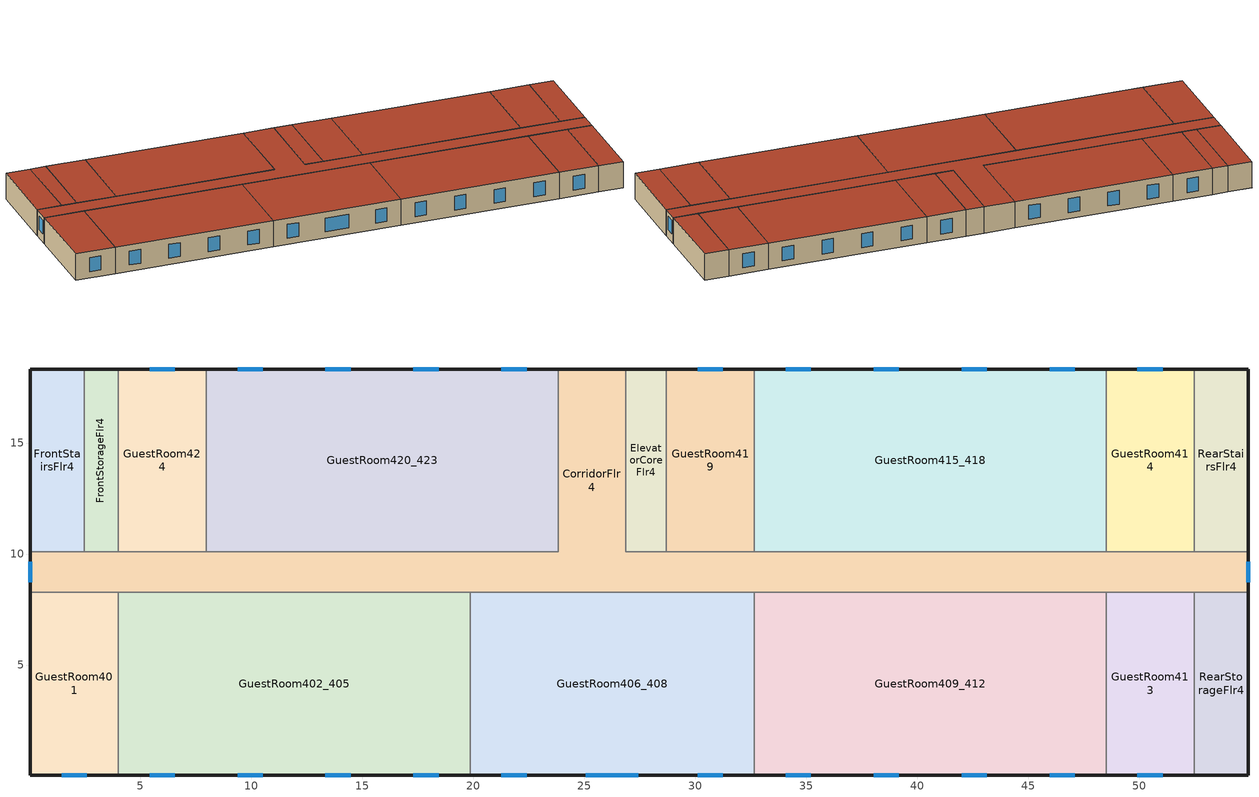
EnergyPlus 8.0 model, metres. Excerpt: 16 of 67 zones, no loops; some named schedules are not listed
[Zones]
RearStairsFlr4
 floor to RearStairsFlr3 (int_slab_floor): 54.91,10.11 52.47,10.11 52.47,18.34 54.91,18.34 z8.84
 wall outside (res_ext_wall): 54.91,10.11 54.91,18.34 52.47,18.34 z8.84:11.58
 wall to GuestRoom414 (int_wall): 52.47,18.34 52.47,10.11 z8.84:11.58
 wall to CorridorFlr4 (int_wall): 52.47,10.11 54.91,10.11 z8.84:11.58
 roof outside (res_roof): 52.47,10.11 54.91,10.11 54.91,18.34 52.47,18.34 z11.58
CorridorFlr4
 floor to CorridorFlr3 (int_slab_floor): 54.91,8.28 0.05,8.28 0.05,10.11 23.82,10.11 23.82,18.34 26.87,18.34 26.87,10.11 54.91,10.11 z8.84
 wall outside (res_ext_wall): 54.91,8.28 54.91,10.11 / 26.87,18.34 23.82,18.34 / 0.05,10.11 0.05,8.28 z8.84:11.58
 wall to GuestRoom414 (int_wall): 52.47,10.11 48.51,10.11 z8.84:11.58
 wall to GuestRoom415_418 (int_wall): 48.51,10.11 32.66,10.11 z8.84:11.58
 wall to GuestRoom419 (int_wall): 32.66,10.11 28.7,10.11 z8.84:11.58
 wall to ElevatorCoreFlr4 (int_wall): 28.7,10.11 26.87,10.11 26.87,18.34 z8.84:11.58
 wall to GuestRoom420_423 (int_wall): 23.82,18.34 23.82,10.11 7.97,10.11 z8.84:11.58
 wall to GuestRoom424 (int_wall): 7.97,10.11 4.01,10.11 z8.84:11.58
 wall to FrontStorageFlr4 (int_wall): 4.01,10.11 2.49,10.11 z8.84:11.58
 wall to FrontStairsFlr4 (int_wall): 2.49,10.11 0.05,10.11 z8.84:11.58
 wall to GuestRoom401 (int_wall): 0.05,8.28 4.01,8.28 z8.84:11.58
 wall to GuestRoom402_405 (int_wall): 4.01,8.28 19.86,8.28 z8.84:11.58
 wall to GuestRoom406_408 (int_wall): 19.86,8.28 32.66,8.28 z8.84:11.58
 wall to GuestRoom409_412 (int_wall): 32.66,8.28 48.51,8.28 z8.84:11.58
 wall to GuestRoom413 (int_wall): 48.51,8.28 52.47,8.28 z8.84:11.58
 wall to RearStorageFlr4 (int_wall): 52.47,8.28 54.91,8.28 z8.84:11.58
 window (Window_U_0.47_SHGC_0.40): 54.91,8.73 54.91,9.66 / 0.05,9.66 0.05,8.73 z9.68:11.1
 roof outside (res_roof): 0.05,8.28 54.91,8.28 54.91,10.11 26.87,10.11 26.87,18.34 23.82,18.34 23.82,10.11 0.05,10.11 z11.58
RearStorageFlr4
 floor to RearStorageFlr3 (int_slab_floor): 54.91,0.05 52.47,0.05 52.47,8.28 54.91,8.28 z8.84
 wall outside (res_ext_wall): 52.47,0.05 54.91,0.05 54.91,8.28 z8.84:11.58
 wall to GuestRoom413 (int_wall): 52.47,8.28 52.47,0.05 z8.84:11.58
 roof outside (res_roof): 52.47,0.05 54.91,0.05 54.91,8.28 52.47,8.28 z11.58
GuestRoom401
 floor to GuestRoom301 (int_slab_floor): 4.01,0.05 0.05,0.05 0.05,8.28 4.01,8.28 z8.84
 wall outside (res_ext_wall): 0.05,8.28 0.05,0.05 4.01,0.05 z8.84:11.58
 wall to GuestRoom402_405 (int_wall): 4.01,0.05 4.01,8.28 z8.84:11.58
 window (Window_U_0.47_SHGC_0.40): 1.46,0.05 2.6,0.05 z9.49:10.93
 roof outside (res_roof): 0.05,0.05 4.01,0.05 4.01,8.28 0.05,8.28 z11.58
GuestRoom402_405
 floor to GuestRoom302_305 (int_slab_floor): 19.86,0.05 4.01,0.05 4.01,8.28 19.86,8.28 z8.84
 wall outside (res_ext_wall): 4.01,0.05 19.86,0.05 z8.84:11.58
 wall to GuestRoom406_408 (int_wall): 19.86,0.05 19.86,8.28 z8.84:11.58
 window (Window_U_0.47_SHGC_0.40): 5.42,0.05 6.56,0.05 / 9.39,0.05 10.52,0.05 / 13.35,0.05 14.49,0.05 / 17.31,0.05 18.45,0.05 z9.49:10.93
 roof outside (res_roof): 4.01,0.05 19.86,0.05 19.86,8.28 4.01,8.28 z11.58
GuestRoom406_408
 floor to GuestRoom306_308 (int_slab_floor): 32.66,0.05 19.86,0.05 19.86,8.28 32.66,8.28 z8.84
 wall outside (res_ext_wall): 19.86,0.05 32.66,0.05 z8.84:11.58
 wall to GuestRoom409_412 (int_wall): 32.66,0.05 32.66,8.28 z8.84:11.58
 window (Window_U_0.47_SHGC_0.40): 21.27,0.05 22.41,0.05 / 30.11,0.05 31.25,0.05 / 25.08,0.05 27.44,0.05 z9.49:10.93
 roof outside (res_roof): 19.86,0.05 32.66,0.05 32.66,8.28 19.86,8.28 z11.58
GuestRoom409_412
 floor to GuestRoom309_312 (int_slab_floor): 48.51,0.05 32.66,0.05 32.66,8.28 48.51,8.28 z8.84
 wall outside (res_ext_wall): 32.66,0.05 48.51,0.05 z8.84:11.58
 wall to GuestRoom413 (int_wall): 48.51,0.05 48.51,8.28 z8.84:11.58
 window (Window_U_0.47_SHGC_0.40): 34.07,0.05 35.21,0.05 / 38.04,0.05 39.18,0.05 / 42,0.05 43.14,0.05 / 45.96,0.05 47.1,0.05 z9.49:10.93
 roof outside (res_roof): 32.66,0.05 48.51,0.05 48.51,8.28 32.66,8.28 z11.58
GuestRoom413
 floor to GuestRoom313 (int_slab_floor): 52.47,0.05 48.51,0.05 48.51,8.28 52.47,8.28 z8.84
 wall outside (res_ext_wall): 48.51,0.05 52.47,0.05 z8.84:11.58
 window (Window_U_0.47_SHGC_0.40): 49.92,0.05 51.06,0.05 z9.49:10.93
 roof outside (res_roof): 48.51,0.05 52.47,0.05 52.47,8.28 48.51,8.28 z11.58
GuestRoom414
 floor to GuestRoom314 (int_slab_floor): 52.47,10.11 48.51,10.11 48.51,18.34 52.47,18.34 z8.84
 wall outside (res_ext_wall): 52.47,18.34 48.51,18.34 z8.84:11.58
 wall to GuestRoom415_418 (int_wall): 48.51,18.34 48.51,10.11 z8.84:11.58
 window (Window_U_0.47_SHGC_0.40): 51.06,18.34 49.92,18.34 z9.49:10.93
 roof outside (res_roof): 48.51,10.11 52.47,10.11 52.47,18.34 48.51,18.34 z11.58
GuestRoom415_418
 floor to GuestRoom315_318 (int_slab_floor): 48.51,10.11 32.66,10.11 32.66,18.34 48.51,18.34 z8.84
 wall outside (res_ext_wall): 48.51,18.34 32.66,18.34 z8.84:11.58
 wall to GuestRoom419 (int_wall): 32.66,18.34 32.66,10.11 z8.84:11.58
 window (Window_U_0.47_SHGC_0.40): 47.1,18.34 45.96,18.34 / 43.14,18.34 42,18.34 / 39.18,18.34 38.04,18.34 / 35.21,18.34 34.07,18.34 z9.49:10.93
 roof outside (res_roof): 32.66,10.11 48.51,10.11 48.51,18.34 32.66,18.34 z11.58
ElevatorCoreFlr4
 floor to ElevatorCoreFlr3 (int_slab_floor): 28.7,10.11 26.87,10.11 26.87,18.34 28.7,18.34 z8.84
 wall outside (res_ext_wall): 28.7,18.34 26.87,18.34 z8.84:11.58
 wall to GuestRoom419 (int_wall): 28.7,10.11 28.7,18.34 z8.84:11.58
 roof outside (res_roof): 26.87,10.11 28.7,10.11 28.7,18.34 26.87,18.34 z11.58
GuestRoom419
 floor to GuestRoom319 (int_slab_floor): 32.66,10.11 28.7,10.11 28.7,18.34 32.66,18.34 z8.84
 wall outside (res_ext_wall): 32.66,18.34 28.7,18.34 z8.84:11.58
 window (Window_U_0.47_SHGC_0.40): 31.25,18.34 30.11,18.34 z9.49:10.93
 roof outside (res_roof): 28.7,10.11 32.66,10.11 32.66,18.34 28.7,18.34 z11.58
GuestRoom420_423
 floor to GuestRoom320_323 (int_slab_floor): 23.82,10.11 7.97,10.11 7.97,18.34 23.82,18.34 z8.84
 wall outside (res_ext_wall): 23.82,18.34 7.97,18.34 z8.84:11.58
 wall to GuestRoom424 (int_wall): 7.97,18.34 7.97,10.11 z8.84:11.58
 window (Window_U_0.47_SHGC_0.40): 22.41,18.34 21.27,18.34 / 18.45,18.34 17.31,18.34 / 14.49,18.34 13.35,18.34 / 10.52,18.34 9.39,18.34 z9.49:10.93
 roof outside (res_roof): 7.97,10.11 23.82,10.11 23.82,18.34 7.97,18.34 z11.58
GuestRoom424
 floor to GuestRoom324 (int_slab_floor): 7.97,10.11 4.01,10.11 4.01,18.34 7.97,18.34 z8.84
 wall outside (res_ext_wall): 7.97,18.34 4.01,18.34 z8.84:11.58
 wall to FrontStorageFlr4 (int_wall): 4.01,18.34 4.01,10.11 z8.84:11.58
 window (Window_U_0.47_SHGC_0.40): 6.56,18.34 5.42,18.34 z9.49:10.93
 roof outside (res_roof): 4.01,10.11 7.97,10.11 7.97,18.34 4.01,18.34 z11.58
FrontStorageFlr4
 floor to FrontStorageFlr3 (int_slab_floor): 4.01,10.11 2.49,10.11 2.49,18.34 4.01,18.34 z8.84
 wall outside (res_ext_wall): 4.01,18.34 2.49,18.34 z8.84:11.58
 wall to FrontStairsFlr4 (int_wall): 2.49,18.34 2.49,10.11 z8.84:11.58
 roof outside (res_roof): 2.49,10.11 4.01,10.11 4.01,18.34 2.49,18.34 z11.58
FrontStairsFlr4
 floor to FrontStairsFlr3 (int_slab_floor): 2.49,10.11 0.05,10.11 0.05,18.34 2.49,18.34 z8.84
 wall outside (res_ext_wall): 2.49,18.34 0.05,18.34 0.05,10.11 z8.84:11.58
 roof outside (res_roof): 0.05,10.11 2.49,10.11 2.49,18.34 0.05,18.34 z11.58
[Building]
Small Hotel: North Axis {deg}=180; Terrain=Suburbs; Loads Convergence Tolerance Value=0.04; Temperature Convergence Tolerance Value {deltaC}=0.4; Solar Distribution=FullExterior; Maximum Number of Warmup Days=25; Minimum Number of Warmup Days=6
[Site:Location]
Site:Location=Burlington International Ap_VT_USA Design_Conditions; Latitude {N+ S-}=44.47; Longitude {W- E+}=-73.15; Time Zone Relative to GMT {GMT+/-}=-5; Elevation {m}=101
[SizingPeriod:DesignDay] Day of Month=21; Dry-Bulb Temperature Range Modifier Type=DefaultMultipliers; Humidity Condition Type=Wetbulb; Barometric Pressure {Pa}=100118; Rain {Yes/No}=No; Snow on ground {Yes/No}=No; Daylight Savings Time Indicator=No
Name | Month | Day Type | Maximum Dry-Bulb Temperature {C} | Daily Dry-Bulb Temperature Range {C} | Wetbulb at Maximum Dry-Bulb {C} | Wind Speed {m/s} design conditions vs. traditional 6.71 m/s (15 mph) | Wind Direction {Degrees; N=0, S=180} | Solar Model Indicator | Clearness {0.0 to 1.1} | Wind Speed {m/s} design conditions vs. traditional 3.35 m/s (7mph) | ASHRAE Clear Sky Optical Depth for Beam Irradiance (taub) | ASHRAE Clear Sky Optical Depth for Diffuse Irradiance (taud)
Burlington International Ap Ann Htg 99.6% Condns DB | 1 | WinterDesignDay | -22.4 | 0 | -22.4 | 3 | 60 | ASHRAEClearSky | 0
Burlington International Ap Ann Clg .4% Condns DB=>MWB | 7 | SummerDesignDay | 31.3 | 10.7 | 21.7 |  | 170 | ASHRAETau |  | 4.5 | 0.459 | 2.002
[Site:GroundTemperature:BuildingSurface]
20.17, 20.09, 20.09, 20.2, 20.37, 20.49, 20.61, 20.67, 20.65, 20.59, 20.47, 20.31
[Site:WaterMainsTemperature]
Calculation Method=Correlation; Annual Average Outdoor Air Temperature {C}=7.21; Maximum Difference In Monthly Average Outdoor Air Temperatures {deltaC}=28.77
[Material]
Name | Roughness | Thickness {m} | Conductivity {W/m-K} | Density {kg/m3} | Specific Heat {J/kg-K} | Thermal Absorptance | Solar Absorptance | Visible Absorptance | Absorptance:Thermal | Absorptance:Solar | Absorptance:Visible
F07 25mm stucco | Smooth | 0.0254 | 0.72 | 1856 | 840 | 0.9 | 0.7 | 0.7
F08 Metal surface | Smooth | 0.0008 | 45.28 | 7824 | 500
F13 Built-up roofing | Rough | 0.0095 | 0.16 | 1120 | 1460 |  |  |  | 0.9 | 0.77
G01 13mm gypsum board | Smooth | 0.0127 | 0.16 | 800 | 1090 |  |  |  | 0.9 | 0.7 | 0.5
G01 16mm gypsum board | MediumSmooth | 0.0159 | 0.16 | 800 | 1090
100mm Normalweight concrete floor | MediumRough | 0.1016 | 2.31 | 2322 | 832
[Material:NoMass]
CP02 CARPET PAD: VeryRough, 0.21648, 0.9, 0.7, 0.8
Res_Roof_Insulation: MediumSmooth, 5.30668, 0.9, 0.7, 0.7
Res_Exterior_Wall_Insulation: MediumSmooth, 3.21036, 0.9, 0.7, 0.7
[Construction]
int_wall: G01 13mm gypsum board, G01 13mm gypsum board
int_slab_floor: 100mm Normalweight concrete floor, CP02 CARPET PAD
res_roof: F13 Built-up roofing, Res_Roof_Insulation, F08 Metal surface
res_ext_wall: F07 25mm stucco, G01 16mm gypsum board, Res_Exterior_Wall_Insulation, G01 16mm gypsum board
Window_U_0.47_SHGC_0.40: Glass_2052_LayerAvg, Gap_1_W_0_0043, Glass_2010F_LayerAvg
[WindowMaterial:Glazing] Optical Data Type=SpectralAverage; IR Transmittance=0; Back Emissivity=0.84; Conductivity=1
Name | Layer name : 86SGP-G.CIG | Thickness | Solar Transmittance | Solar Front Reflectance | Solar Back Reflectance | Visible Transmittance | Visible Front Reflectance | Visible Back reflectance | Front Emissivity | Layer name : LoE272-2.CIG
 | Glass_2052_LayerAvg | 0.00837 | 0.507767 | 0.054228 | 0.0544931 | 0.586833 | 0.05805 | 0.058397 | 0.84
 |  | 0.00221 | 0.434294 | 0.418375 | 0.341065 | 0.797579 | 0.043577 | 0.056031 | 0.042274 | Glass_2010F_LayerAvg
[WindowMaterial:Gas]
gap name - Air=Gap_1_W_0_0043; type=Air; thickness=0.0043
[Zone] Type=1; Multiplier=1
RearStairsFlr4; CorridorFlr4; RearStorageFlr4; GuestRoom401; GuestRoom402_405; GuestRoom406_408; GuestRoom409_412; GuestRoom413; GuestRoom414; GuestRoom415_418; ElevatorCoreFlr4; GuestRoom419; GuestRoom420_423; GuestRoom424; FrontStorageFlr4; FrontStairsFlr4
[People] Number of People Calculation Method=People; Fraction Radiant=0.3; Sensible Heat Fraction=autocalculate; Activity Level Schedule=Activity_Sch; Mean Radiant Temperature Calculation Type=ZoneAveraged
Name | Zone or ZoneList | Number of People Schedule | Number of People
CorridorFlr4_People | CorridorFlr4 | AlwaysOff | 0
ElevatorCoreFlr4_People | ElevatorCoreFlr4 | AlwaysOff | 0
FrontStairsFlr4_People | FrontStairsFlr4 | AlwaysOff | 0
FrontStorageFlr4_People | FrontStorageFlr4 | AlwaysOff | 0
GuestRoom401_People | GuestRoom401 | GuestRoom_Occ_Sch | 1.5
GuestRoom402_405_People | GuestRoom402_405 | AlwaysOff | 6
GuestRoom406_408_People | GuestRoom406_408 | AlwaysOff | 4.5
GuestRoom409_412_People | GuestRoom409_412 | GuestRoom_Occ_Sch | 6
GuestRoom413_People | GuestRoom413 | AlwaysOff | 1.5
GuestRoom414_People | GuestRoom414 | AlwaysOff | 1.5
GuestRoom415_418_People | GuestRoom415_418 | GuestRoom_Occ_Sch | 6
GuestRoom419_People | GuestRoom419 | GuestRoom_Occ_Sch | 1.5
GuestRoom420_423_People | GuestRoom420_423 | GuestRoom_Occ_Sch | 6
GuestRoom424_People | GuestRoom424 | GuestRoom_Occ_Sch | 1.5
RearStairsFlr4_People | RearStairsFlr4 | AlwaysOff | 0
RearStorageFlr4_People | RearStorageFlr4 | AlwaysOff | 0
[Lights] Design Level Calculation Method=Watts/Area; Lighting Level {W}=0; Return Air Fraction=0; Fraction Radiant=0.7; Fraction Visible=0.2; Fraction Replaceable=1
Name | Zone or ZoneList | Schedule | Watts per Zone Floor Area {W/m2}
CorridorFlr4_Lights | CorridorFlr4 | BLDG_LIGHT_CORRIDOR_SCH | 8.52502
ElevatorCoreFlr4_Lights | ElevatorCoreFlr4 | AlwaysOff | 0
FrontStairsFlr4_Lights | FrontStairsFlr4 | BLDG_LIGHT_STAIR_SCH | 7.4271
FrontStorageFlr4_Lights | FrontStorageFlr4 | BLDG_LIGHT_STORAGE_SCH | 6.78126
GuestRoom401_Lights | GuestRoom401 | BLDG_LIGHT_GUESTROOM_SCH | 9.79516
GuestRoom402_405_Lights | GuestRoom402_405 | AlwaysOff | 9.79516
GuestRoom406_408_Lights | GuestRoom406_408 | AlwaysOff | 9.79516
GuestRoom409_412_Lights | GuestRoom409_412 | BLDG_LIGHT_GUESTROOM_SCH | 9.79516
GuestRoom413_Lights | GuestRoom413 | AlwaysOff | 9.79516
GuestRoom414_Lights | GuestRoom414 | AlwaysOff | 9.79516
GuestRoom415_418_Lights | GuestRoom415_418 | BLDG_LIGHT_GUESTROOM_SCH | 9.79516
GuestRoom419_Lights | GuestRoom419 | BLDG_LIGHT_GUESTROOM_SCH | 9.79516
GuestRoom420_423_Lights | GuestRoom420_423 | BLDG_LIGHT_GUESTROOM_SCH | 9.79516
GuestRoom424_Lights | GuestRoom424 | BLDG_LIGHT_GUESTROOM_SCH | 9.79516
RearStairsFlr4_Lights | RearStairsFlr4 | BLDG_LIGHT_STAIR_SCH | 7.4271
RearStorageFlr4_Lights | RearStorageFlr4 | BLDG_LIGHT_STORAGE_SCH | 6.78126
[ElectricEquipment] Fraction Latent=0; Fraction Radiant=0.5; Fraction Lost=0
Name | Zone or ZoneList | Schedule | Design Level Calculation Method | Design Level {W} | Watts per Zone Floor Area {W/m2}
CorridorFlr4_PlugLoad | CorridorFlr4 | AlwaysOff | EquipmentLevel | 0
ElevatorCoreFlr4_PlugLoad | ElevatorCoreFlr4 | AlwaysOff | EquipmentLevel | 0
FrontStairsFlr4_PlugLoad | FrontStairsFlr4 | AlwaysOff | EquipmentLevel | 0
FrontStorageFlr4_PlugLoad | FrontStorageFlr4 | AlwaysOff | EquipmentLevel | 0
GuestRoom401_PlugLoad | GuestRoom401 | Guestroom_Eqp_Sch_Adva | Watts/Area |  | 11.8935
GuestRoom402_405_PlugLoad | GuestRoom402_405 | AlwaysOff | Watts/Area |  | 11.8935
GuestRoom406_408_PlugLoad | GuestRoom406_408 | AlwaysOff | Watts/Area |  | 11.8935
GuestRoom409_412_PlugLoad | GuestRoom409_412 | Guestroom_Eqp_Sch_Adva | Watts/Area |  | 11.8935
GuestRoom413_PlugLoad | GuestRoom413 | AlwaysOff | Watts/Area |  | 11.8935
GuestRoom414_PlugLoad | GuestRoom414 | AlwaysOff | Watts/Area |  | 11.8935
GuestRoom415_418_PlugLoad | GuestRoom415_418 | Guestroom_Eqp_Sch_Adva | Watts/Area |  | 11.8935
GuestRoom419_PlugLoad | GuestRoom419 | Guestroom_Eqp_Sch_Adva | Watts/Area |  | 11.8935
GuestRoom420_423_PlugLoad | GuestRoom420_423 | Guestroom_Eqp_Sch_Adva | Watts/Area |  | 11.8935
GuestRoom424_PlugLoad | GuestRoom424 | Guestroom_Eqp_Sch_Adva | Watts/Area |  | 11.8935
RearStairsFlr4_PlugLoad | RearStairsFlr4 | AlwaysOff | EquipmentLevel | 0
RearStorageFlr4_PlugLoad | RearStorageFlr4 | AlwaysOff | EquipmentLevel | 0
[ZoneInfiltration:DesignFlowRate] Design Flow Rate Calculation Method=Flow/ExteriorArea; Design Flow Rate {m3/s}=0; Constant Term Coefficient=0; Temperature Term Coefficient=0; Velocity Term Coefficient=0.224; Velocity Squared Term Coefficient=0
Name | Zone or ZoneList | Schedule | Flow per Exterior Surface Area {m3/s-m2}
CorridorFlr4_Infiltration | CorridorFlr4 | AlwaysOn | 7.277e-05
ElevatorCoreFlr4_Infiltration | ElevatorCoreFlr4 | AlwaysOn | 0.000142297
FrontStairsFlr4_Infiltration | FrontStairsFlr4 | AlwaysOn | 0.00033745
FrontStorageFlr4_Infiltration | FrontStorageFlr4 | AlwaysOn | 0.00014224
GuestRoom401_Infiltration | GuestRoom401 | GuestRoom_Infil_Sch | 0.000288121
GuestRoom402_405_Infiltration | GuestRoom402_405 | GuestRoom_Infil_Sch | 0.00014224
GuestRoom406_408_Infiltration | GuestRoom406_408 | GuestRoom_Infil_Sch | 0.00014224
GuestRoom409_412_Infiltration | GuestRoom409_412 | GuestRoom_Infil_Sch | 0.00014224
GuestRoom413_Infiltration | GuestRoom413 | GuestRoom_Infil_Sch | 0.00014224
GuestRoom414_Infiltration | GuestRoom414 | GuestRoom_Infil_Sch | 0.00014224
GuestRoom415_418_Infiltration | GuestRoom415_418 | GuestRoom_Infil_Sch | 0.00014224
GuestRoom419_Infiltration | GuestRoom419 | GuestRoom_Infil_Sch | 0.00014224
GuestRoom420_423_Infiltration | GuestRoom420_423 | GuestRoom_Infil_Sch | 0.00014224
GuestRoom424_Infiltration | GuestRoom424 | GuestRoom_Infil_Sch | 0.00014224
RearStairsFlr4_Infiltration | RearStairsFlr4 | AlwaysOn | 0.000337507
RearStorageFlr4_Infiltration | RearStorageFlr4 | AlwaysOn | 0.000337507
[Exterior:Lights]
Exterior_Lights: Schedule=Exterior_Lgt_ALWAYS_ON; Design Level {W}    !- De=4188; Control Option=AstronomicalClock
[Sizing:Zone] Zone Cooling Design Supply Air Temperature Input Method=SupplyAirTemperature; Zone Cooling Design Supply Air Temperature {C}=14; Zone Heating Design Supply Air Temperature Input Method=SupplyAirTemperature; Zone Heating Design Supply Air Temperature {C}=50; Zone Cooling Design Supply Air Humidity Ratio {kg-H2O/kg-air}=0.008; Zone Heating Design Supply Air Humidity Ratio {kg-H2O/kg-air}=0.008; Cooling Design Air Flow Method=DesignDay; Cooling Design Air Flow Rate {m3/s}=0; Cooling Minimum Air Flow Fraction=0; Heating Design Air Flow Method=DesignDay; Heating Design Air Flow Rate {m3/s}=0; Heating Maximum Air Flow Fraction=0
Name | Design Specification Outdoor Air Object
RearStairsFlr4 | SZ DSOA RearStairsFlr4
CorridorFlr4 | SZ DSOA CorridorFlr4
GuestRoom401 | SZ DSOA GuestRoom401
GuestRoom402_405 | SZ DSOA GuestRoom402_405
GuestRoom406_408 | SZ DSOA GuestRoom406_408
GuestRoom409_412 | SZ DSOA GuestRoom409_412
GuestRoom413 | SZ DSOA GuestRoom413
GuestRoom414 | SZ DSOA GuestRoom414
GuestRoom415_418 | SZ DSOA GuestRoom415_418
GuestRoom419 | SZ DSOA GuestRoom419
GuestRoom420_423 | SZ DSOA GuestRoom420_423
GuestRoom424 | SZ DSOA GuestRoom424
FrontStairsFlr4 | SZ DSOA FrontStairsFlr4
[ZoneControl:Thermostat]
Name | Zone or ZoneList | Control Type Schedule | Control 1
401 Thermostat | GuestRoom401 | COMPACT HVAC-ALWAYS 4 | N Adva OccGuestRoom Thermostat Dual SP Control
402_405 Thermostat | GuestRoom402_405 | COMPACT HVAC-ALWAYS 4 | VacGuestRoom Thermostat Dual SP Control
406_408 Thermostat | GuestRoom406_408 | COMPACT HVAC-ALWAYS 4 | VacGuestRoom Thermostat Dual SP Control
409_412 Thermostat | GuestRoom409_412 | COMPACT HVAC-ALWAYS 4 | N Adva OccGuestRoom Thermostat Dual SP Control
413 Thermostat | GuestRoom413 | COMPACT HVAC-ALWAYS 4 | VacGuestRoom Thermostat Dual SP Control
414 Thermostat | GuestRoom414 | COMPACT HVAC-ALWAYS 4 | VacGuestRoom Thermostat Dual SP Control
415_418 Thermostat | GuestRoom415_418 | COMPACT HVAC-ALWAYS 4 | S Adva OccGuestRoom Thermostat Dual SP Control
419 Thermostat | GuestRoom419 | COMPACT HVAC-ALWAYS 4 | S Adva OccGuestRoom Thermostat Dual SP Control
420_423 Thermostat | GuestRoom420_423 | COMPACT HVAC-ALWAYS 4 | S Adva OccGuestRoom Thermostat Dual SP Control
424 Thermostat | GuestRoom424 | COMPACT HVAC-ALWAYS 4 | S Adva OccGuestRoom Thermostat Dual SP Control
RearStairsFlr4 Thermostat | RearStairsFlr4 | COMPACT HVAC-ALWAYS 1 | SemiHeated_HtgSP
FrontStairsFlr4 Thermostat | FrontStairsFlr4 | COMPACT HVAC-ALWAYS 1 | SemiHeated_HtgSP
CorridorFlr4 Thermostat | CorridorFlr4 | COMPACT HVAC-ALWAYS 4 | CommonArea Thermostat Dual SP Control
[Zone equipment]
GuestRoom401: 401 PTAC
GuestRoom402_405: 402_405 PTAC
GuestRoom406_408: 406_408 PTAC
[ZoneVentilation:WindandStackOpenArea] Opening Area {m2}=0.0021; Opening Area Fraction Schedule=Sliding_Doors_Ventilation_Availability_SCH; Opening Effectiveness=autocalculate; Height Difference {m}=5.7909; Discharge Coefficient for Opening=autocalculate; Minimum Indoor Temperature {C}=18.89; Maximum Indoor Temperature {C}=25.56; Delta Temperature {deltaC}=-100; Minimum Outdoor Temperature {C}=15.56; Maximum Outdoor Temperature {C}=26.67; Maximum Wind Speed {m/s}=40
Name | Zone | Effective Angle {deg}
GUESTROOM401 Sliding Door Ventilation | GUESTROOM401 | 0
GUESTROOM409_412 Sliding Door Ventilation | GUESTROOM409_412 | 0
GUESTROOM415_418 Sliding Door Ventilation | GUESTROOM415_418 | 180
GUESTROOM419 Sliding Door Ventilation | GUESTROOM419 | 180
GUESTROOM420_423 Sliding Door Ventilation | GUESTROOM420_423 | 180
GUESTROOM424 Sliding Door Ventilation | GUESTROOM424 | 180
